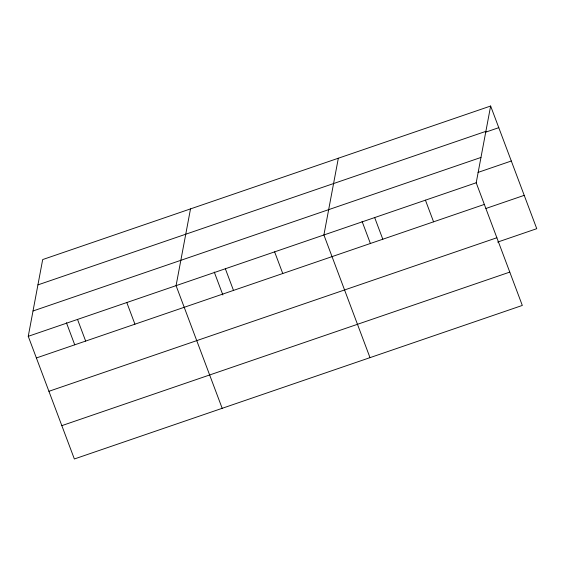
<?xml version="1.0" encoding="UTF-8"?>
<svg xmlns="http://www.w3.org/2000/svg" width="565" height="565" viewBox="0 0 565 565"><rect width="100%" height="100%" fill="white"/><g stroke="black" fill="none" stroke-linecap="round" stroke-linejoin="round"><path stroke-width="0.85" d="M490.639 106.022L476.203 182.77L522.314 305.439L74.361 458.978L28.25 336.316L42.686 259.561L490.639 106.022L536.75 228.684L497.631 242.095M190.511 208.895L176.075 285.643L222.179 408.311M338.336 158.221L323.9 234.976L370.004 357.645M37.926 284.887L485.879 131.348M485.462 132.238L498.782 127.669M33.017 310.983L480.97 157.444M478.018 172.417L511.311 161.004M28.25 336.316L476.203 182.77M36.386 357.963L484.339 204.424M485.935 208.471L524.221 195.349M48.915 391.298L496.868 237.759M61.825 425.643L509.778 272.104M425.438 200.172L433.574 221.826M374.666 217.574L382.809 239.228M362.08 221.388L370.379 243.466M274.625 251.863L282.761 273.517M225.35 268.756L233.486 290.403M214.255 272.055L222.864 294.951M126.8 302.536L134.936 324.183M77.525 319.423L85.661 341.076M66.43 322.728L74.728 344.805"/></g></svg>
